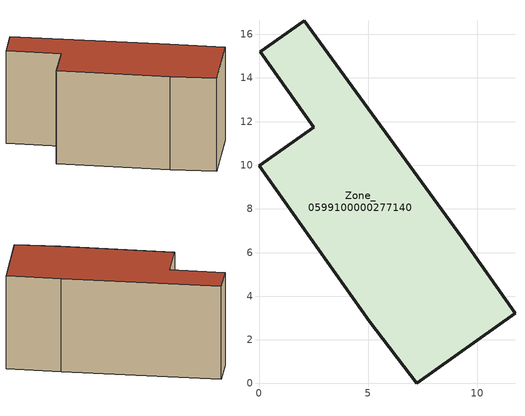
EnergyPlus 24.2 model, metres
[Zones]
Zone_0599100000277140
 floor ground (C_G): 11.73,3.22 7.22,0 5.07,2.82 0,9.97 2.51,11.73 0.06,15.21 2.08,16.63 9.3,6.7 z0
 wall outside (C_F): 7.22,0 11.73,3.22 9.3,6.7 2.08,16.63 0.06,15.21 2.51,11.73 0,9.97 5.07,2.82 7.22,0 z0:7.87
 roof outside (C_R): 11.73,3.22 9.3,6.7 2.08,16.63 0.06,15.21 2.51,11.73 0,9.97 5.07,2.82 7.22,0 z7.87
[BUILDING]
Pand.0599100000277140: North Axis=0; Terrain=City; Loads Convergence Tolerance Value=0.04; Temperature Convergence Tolerance Value=0.4; Solar Distribution=FullExterior; Maximum Number of Warmup Days=25; Minimum Number of Warmup Days=1
[Site:Location]
Rotterdam.The.Hague.AP_ZH_NLD Design_Conditions: Latitude=51.96; Longitude=4.45; Time Zone=1; Elevation=-4.5
[SITE:GROUNDTEMPERATURE:BUILDINGSURFACE]
18, 18, 18, 18, 18, 18, 18, 18, 18, 18, 18, 18
[MATERIAL] Thermal Absorptance=0.9; Solar Absorptance=0.7; Visible Absorptance=0.7
Name | Roughness | Thickness | Conductivity | Density | Specific Heat
G.TI.1975-1991 | MediumSmooth | 0.15 | 0.288461 | 540 | 1210
F.TI.1975-1991 | Rough | 0.3 | 0.230769 | 1920 | 840
R.TI.1975-1991 | MediumRough | 0.2 | 0.153846 | 1500 | 1000
[CONSTRUCTION]
C_G: G.TI.1975-1991
C_F: F.TI.1975-1991
C_R: R.TI.1975-1991
[ZONE]
Zone_0599100000277140: Type=1; Multiplier=1; Ceiling Height=Autocalculate; Volume=Autocalculate; Floor Area=autocalculate; Part of Total Floor Area=Yes
[ZONEINFILTRATION:DESIGNFLOWRATE]
Infil_Zone_0599100000277140: Zone or ZoneList or Space or SpaceList=Zone_0599100000277140; Schedule=AlwaysOn; Design Flow Rate Calculation Method=Flow/Area; Flow Rate per Floor Area=0.003; Constant Term Coefficient=1; Temperature Term Coefficient=0; Velocity Term Coefficient=0; Velocity Squared Term Coefficient=0
[HVACTEMPLATE:ZONE:IDEALLOADSAIRSYSTEM]
Zone_0599100000277140: Maximum Heating Supply Air Temperature=50; Minimum Cooling Supply Air Temperature=13; Maximum Heating Supply Air Humidity Ratio=0.0156; Minimum Cooling Supply Air Humidity Ratio=0.0077; Heating Limit=NoLimit; Cooling Limit=NoLimit; Dehumidification Control Type=ConstantSensibleHeatRatio; Cooling Sensible Heat Ratio=0.7; Dehumidification Setpoint=60; Humidification Control Type=None; Humidification Setpoint=30; Outdoor Air Method=None; Outdoor Air Flow Rate per Person=0.00944; Outdoor Air Flow Rate per Zone Floor Area=0; Outdoor Air Flow Rate per Zone=0; Demand Controlled Ventilation Type=None; Outdoor Air Economizer Type=NoEconomizer; Heat Recovery Type=None; Sensible Heat Recovery Effectiveness=0.7; Latent Heat Recovery Effectiveness=0.65
[ZONECONTROL:THERMOSTAT]
ThermostatControl_Zone_0599100000277140: Zone or ZoneList=Zone_0599100000277140; Control Type Schedule=DualSetpointControlType; Control 1=Thermostat_Zone_0599100000277140; Temperature Difference Between Cutout And Setpoint=0
[THERMOSTATSETPOINT:DUALSETPOINT]
Thermostat_Zone_0599100000277140: Heating Setpoint Temperature Schedule=HeatingSetpoint_Zone_0599100000277140; Cooling Setpoint Temperature Schedule=CoolingSetpoint_Zone_0599100000277140
[SCHEDULE:COMPACT]
HeatingSetpoint_Zone_0599100000277140: Through: 12/31, For: AllDays, Until: 24:00, 21
CoolingSetpoint_Zone_0599100000277140: Through: 12/31, For: AllDays, Until: 24:00, 24
DualSetpointControlType: Through: 12/31, For: AllDays, Until: 24:00, 4
AlwaysOn: Through: 12/31, For: AllDays, Until: 24:00, 1
